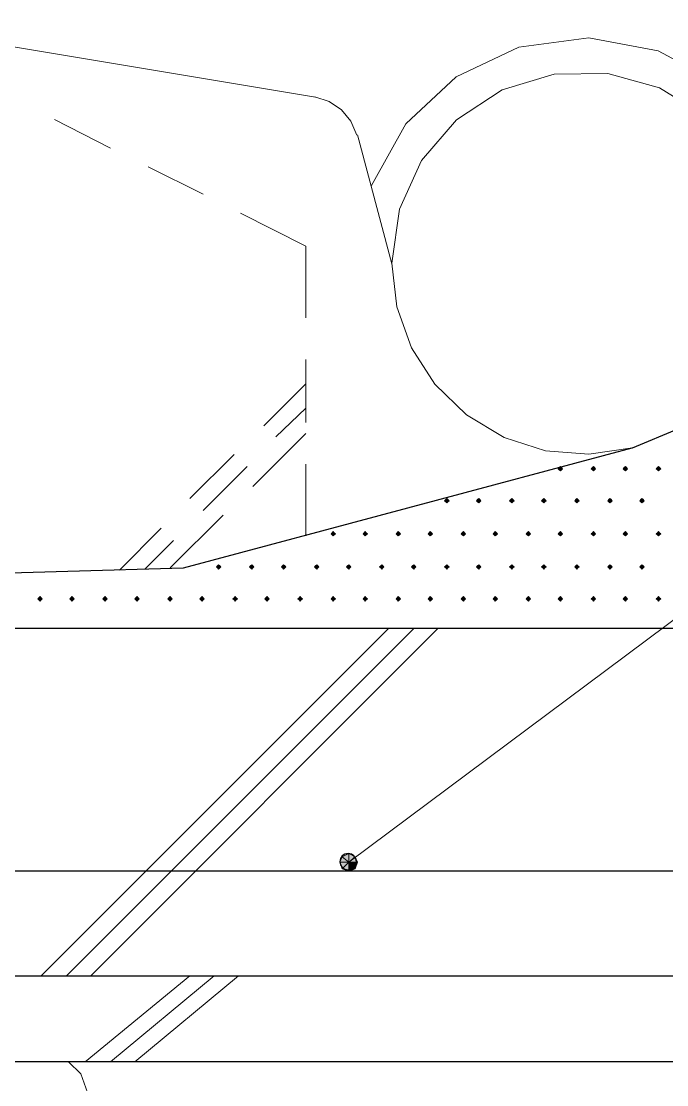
# Model space of a CAD drawing. Header units: millimetres. Extents: x 0 to 420, y 0 to 297.
# Drawn here: x 70.76 to 83.15, y 177.53 to 197.95 of the extents above; entities that cross this region are included whole.
import ezdxf

# ---------------------------------------------------------------- set-up
doc = ezdxf.new("R2010")
doc.units = ezdxf.units.MM

msp = doc.modelspace()

# ---------------------------------------------------------------- hatches: boundary and pattern name
for points in [[(81.111, 189.399), (81.09, 189.378), (81.068, 189.357), (81.09, 189.336), (81.111, 189.315), (81.132, 189.336), (81.153, 189.357), (81.132, 189.378), (81.111, 189.399)], [(81.746, 189.399), (81.725, 189.378), (81.703, 189.357), (81.725, 189.336), (81.746, 189.315), (81.767, 189.336), (81.788, 189.357), (81.767, 189.378), (81.746, 189.399)], [(82.36, 189.399), (82.338, 189.378), (82.317, 189.357), (82.338, 189.336), (82.36, 189.315), (82.381, 189.336), (82.402, 189.357), (82.381, 189.378), (82.36, 189.399)], [(82.995, 189.399), (82.973, 189.378), (82.952, 189.357), (82.973, 189.336), (82.995, 189.315), (83.016, 189.336), (83.037, 189.357), (83.016, 189.378), (82.995, 189.399)], [(78.931, 188.786), (78.909, 188.764), (78.888, 188.743), (78.909, 188.722), (78.931, 188.701), (78.952, 188.722), (78.973, 188.743), (78.952, 188.764), (78.931, 188.786)], [(79.544, 188.786), (79.523, 188.764), (79.502, 188.743), (79.523, 188.722), (79.544, 188.701), (79.566, 188.722), (79.587, 188.743), (79.566, 188.764), (79.544, 188.786)], [(80.179, 188.786), (80.158, 188.764), (80.137, 188.743), (80.158, 188.722), (80.179, 188.701), (80.201, 188.722), (80.222, 188.743), (80.201, 188.764), (80.179, 188.786)], [(80.793, 188.786), (80.772, 188.764), (80.751, 188.743), (80.772, 188.722), (80.793, 188.701), (80.814, 188.722), (80.836, 188.743), (80.814, 188.764), (80.793, 188.786)], [(81.428, 188.786), (81.407, 188.764), (81.386, 188.743), (81.407, 188.722), (81.428, 188.701), (81.449, 188.722), (81.471, 188.743), (81.449, 188.764), (81.428, 188.786)], [(82.063, 188.786), (82.042, 188.764), (82.021, 188.743), (82.042, 188.722), (82.063, 188.701), (82.084, 188.722), (82.106, 188.743), (82.084, 188.764), (82.063, 188.786)], [(82.677, 188.786), (82.656, 188.764), (82.635, 188.743), (82.656, 188.722), (82.677, 188.701), (82.698, 188.722), (82.719, 188.743), (82.698, 188.764), (82.677, 188.786)], [(76.75, 188.15), (76.729, 188.129), (76.708, 188.108), (76.729, 188.087), (76.75, 188.066), (76.771, 188.087), (76.793, 188.108), (76.771, 188.129), (76.75, 188.15)], [(77.364, 188.15), (77.343, 188.129), (77.322, 188.108), (77.343, 188.087), (77.364, 188.066), (77.385, 188.087), (77.407, 188.108), (77.385, 188.129), (77.364, 188.15)], [(77.999, 188.15), (77.978, 188.129), (77.957, 188.108), (77.978, 188.087), (77.999, 188.066), (78.02, 188.087), (78.042, 188.108), (78.02, 188.129), (77.999, 188.15)], [(78.613, 188.15), (78.592, 188.129), (78.571, 188.108), (78.592, 188.087), (78.613, 188.066), (78.634, 188.087), (78.655, 188.108), (78.634, 188.129), (78.613, 188.15)], [(79.248, 188.15), (79.227, 188.129), (79.206, 188.108), (79.227, 188.087), (79.248, 188.066), (79.269, 188.087), (79.29, 188.108), (79.269, 188.129), (79.248, 188.15)], [(79.862, 188.15), (79.841, 188.129), (79.82, 188.108), (79.841, 188.087), (79.862, 188.066), (79.883, 188.087), (79.904, 188.108), (79.883, 188.129), (79.862, 188.15)], [(80.497, 188.15), (80.476, 188.129), (80.454, 188.108), (80.476, 188.087), (80.497, 188.066), (80.518, 188.087), (80.539, 188.108), (80.518, 188.129), (80.497, 188.15)], [(81.111, 188.15), (81.09, 188.129), (81.068, 188.108), (81.09, 188.087), (81.111, 188.066), (81.132, 188.087), (81.153, 188.108), (81.132, 188.129), (81.111, 188.15)], [(81.746, 188.15), (81.725, 188.129), (81.703, 188.108), (81.725, 188.087), (81.746, 188.066), (81.767, 188.087), (81.788, 188.108), (81.767, 188.129), (81.746, 188.15)], [(82.36, 188.15), (82.338, 188.129), (82.317, 188.108), (82.338, 188.087), (82.36, 188.066), (82.381, 188.087), (82.402, 188.108), (82.381, 188.129), (82.36, 188.15)], [(82.995, 188.15), (82.973, 188.129), (82.952, 188.108), (82.973, 188.087), (82.995, 188.066), (83.016, 188.087), (83.037, 188.108), (83.016, 188.129), (82.995, 188.15)], [(74.549, 187.515), (74.528, 187.494), (74.507, 187.473), (74.528, 187.452), (74.549, 187.431), (74.57, 187.452), (74.591, 187.473), (74.57, 187.494), (74.549, 187.515)], [(75.184, 187.515), (75.163, 187.494), (75.142, 187.473), (75.163, 187.452), (75.184, 187.431), (75.205, 187.452), (75.226, 187.473), (75.205, 187.494), (75.184, 187.515)], [(75.798, 187.515), (75.777, 187.494), (75.756, 187.473), (75.777, 187.452), (75.798, 187.431), (75.819, 187.452), (75.84, 187.473), (75.819, 187.494), (75.798, 187.515)], [(76.433, 187.515), (76.412, 187.494), (76.391, 187.473), (76.412, 187.452), (76.433, 187.431), (76.454, 187.452), (76.475, 187.473), (76.454, 187.494), (76.433, 187.515)], [(77.047, 187.515), (77.026, 187.494), (77.004, 187.473), (77.026, 187.452), (77.047, 187.431), (77.068, 187.452), (77.089, 187.473), (77.068, 187.494), (77.047, 187.515)], [(77.682, 187.515), (77.661, 187.494), (77.639, 187.473), (77.661, 187.452), (77.682, 187.431), (77.703, 187.452), (77.724, 187.473), (77.703, 187.494), (77.682, 187.515)], [(78.296, 187.515), (78.274, 187.494), (78.253, 187.473), (78.274, 187.452), (78.296, 187.431), (78.317, 187.452), (78.338, 187.473), (78.317, 187.494), (78.296, 187.515)], [(78.931, 187.515), (78.909, 187.494), (78.888, 187.473), (78.909, 187.452), (78.931, 187.431), (78.952, 187.452), (78.973, 187.473), (78.952, 187.494), (78.931, 187.515)], [(79.544, 187.515), (79.523, 187.494), (79.502, 187.473), (79.523, 187.452), (79.544, 187.431), (79.566, 187.452), (79.587, 187.473), (79.566, 187.494), (79.544, 187.515)], [(80.179, 187.515), (80.158, 187.494), (80.137, 187.473), (80.158, 187.452), (80.179, 187.431), (80.201, 187.452), (80.222, 187.473), (80.201, 187.494), (80.179, 187.515)], [(80.793, 187.515), (80.772, 187.494), (80.751, 187.473), (80.772, 187.452), (80.793, 187.431), (80.814, 187.452), (80.836, 187.473), (80.814, 187.494), (80.793, 187.515)], [(81.428, 187.515), (81.407, 187.494), (81.386, 187.473), (81.407, 187.452), (81.428, 187.431), (81.449, 187.452), (81.471, 187.473), (81.449, 187.494), (81.428, 187.515)], [(82.063, 187.515), (82.042, 187.494), (82.021, 187.473), (82.042, 187.452), (82.063, 187.431), (82.084, 187.452), (82.106, 187.473), (82.084, 187.494), (82.063, 187.515)], [(82.677, 187.515), (82.656, 187.494), (82.635, 187.473), (82.656, 187.452), (82.677, 187.431), (82.698, 187.452), (82.719, 187.473), (82.698, 187.494), (82.677, 187.515)], [(71.12, 186.902), (71.099, 186.88), (71.078, 186.859), (71.099, 186.838), (71.12, 186.817), (71.141, 186.838), (71.162, 186.859), (71.141, 186.88), (71.12, 186.902)], [(71.734, 186.902), (71.713, 186.88), (71.692, 186.859), (71.713, 186.838), (71.734, 186.817), (71.755, 186.838), (71.776, 186.859), (71.755, 186.88), (71.734, 186.902)], [(72.369, 186.902), (72.348, 186.88), (72.327, 186.859), (72.348, 186.838), (72.369, 186.817), (72.39, 186.838), (72.411, 186.859), (72.39, 186.88), (72.369, 186.902)], [(72.983, 186.902), (72.962, 186.88), (72.94, 186.859), (72.962, 186.838), (72.983, 186.817), (73.004, 186.838), (73.025, 186.859), (73.004, 186.88), (72.983, 186.902)], [(73.618, 186.902), (73.596, 186.88), (73.575, 186.859), (73.596, 186.838), (73.618, 186.817), (73.639, 186.838), (73.66, 186.859), (73.639, 186.88), (73.618, 186.902)], [(74.232, 186.902), (74.21, 186.88), (74.189, 186.859), (74.21, 186.838), (74.232, 186.817), (74.253, 186.838), (74.274, 186.859), (74.253, 186.88), (74.232, 186.902)], [(74.867, 186.902), (74.845, 186.88), (74.824, 186.859), (74.845, 186.838), (74.867, 186.817), (74.888, 186.838), (74.909, 186.859), (74.888, 186.88), (74.867, 186.902)], [(75.48, 186.902), (75.459, 186.88), (75.438, 186.859), (75.459, 186.838), (75.48, 186.817), (75.502, 186.838), (75.523, 186.859), (75.502, 186.88), (75.48, 186.902)], [(76.115, 186.902), (76.094, 186.88), (76.073, 186.859), (76.094, 186.838), (76.115, 186.817), (76.137, 186.838), (76.158, 186.859), (76.137, 186.88), (76.115, 186.902)], [(76.75, 186.902), (76.729, 186.88), (76.708, 186.859), (76.729, 186.838), (76.75, 186.817), (76.771, 186.838), (76.793, 186.859), (76.771, 186.88), (76.75, 186.902)], [(77.364, 186.902), (77.343, 186.88), (77.322, 186.859), (77.343, 186.838), (77.364, 186.817), (77.385, 186.838), (77.407, 186.859), (77.385, 186.88), (77.364, 186.902)], [(77.999, 186.902), (77.978, 186.88), (77.957, 186.859), (77.978, 186.838), (77.999, 186.817), (78.02, 186.838), (78.042, 186.859), (78.02, 186.88), (77.999, 186.902)], [(78.613, 186.902), (78.592, 186.88), (78.571, 186.859), (78.592, 186.838), (78.613, 186.817), (78.634, 186.838), (78.655, 186.859), (78.634, 186.88), (78.613, 186.902)], [(79.248, 186.902), (79.227, 186.88), (79.206, 186.859), (79.227, 186.838), (79.248, 186.817), (79.269, 186.838), (79.29, 186.859), (79.269, 186.88), (79.248, 186.902)], [(79.862, 186.902), (79.841, 186.88), (79.82, 186.859), (79.841, 186.838), (79.862, 186.817), (79.883, 186.838), (79.904, 186.859), (79.883, 186.88), (79.862, 186.902)], [(80.497, 186.902), (80.476, 186.88), (80.454, 186.859), (80.476, 186.838), (80.497, 186.817), (80.518, 186.838), (80.539, 186.859), (80.518, 186.88), (80.497, 186.902)], [(81.111, 186.902), (81.09, 186.88), (81.068, 186.859), (81.09, 186.838), (81.111, 186.817), (81.132, 186.838), (81.153, 186.859), (81.132, 186.88), (81.111, 186.902)], [(81.746, 186.902), (81.725, 186.88), (81.703, 186.859), (81.725, 186.838), (81.746, 186.817), (81.767, 186.838), (81.788, 186.859), (81.767, 186.88), (81.746, 186.902)], [(82.36, 186.902), (82.338, 186.88), (82.317, 186.859), (82.338, 186.838), (82.36, 186.817), (82.381, 186.838), (82.402, 186.859), (82.381, 186.88), (82.36, 186.902)], [(82.995, 186.902), (82.973, 186.88), (82.952, 186.859), (82.973, 186.838), (82.995, 186.817), (83.016, 186.838), (83.037, 186.859), (83.016, 186.88), (82.995, 186.902)]]:
    msp.add_hatch(color=7).paths.add_polyline_path(points)
h = msp.add_hatch(color=7)
h.paths.add_polyline_path([(77.216, 181.8), (77.174, 181.906), (77.047, 181.8), (77.216, 181.8)])
h.paths.add_polyline_path([(77.174, 181.906), (77.047, 181.8), (77.047, 181.97), (77.174, 181.906)])
h.paths.add_polyline_path([(77.047, 181.8), (77.047, 181.97), (76.92, 181.906), (77.047, 181.8)])
h = msp.add_hatch(color=7)
h.paths.add_polyline_path([(76.92, 181.906), (76.877, 181.8), (77.047, 181.8), (76.92, 181.906)])
h.paths.add_polyline_path([(76.877, 181.8), (77.047, 181.8), (76.92, 181.673), (76.877, 181.8)])
h.paths.add_polyline_path([(77.047, 181.8), (76.92, 181.673), (77.047, 181.631), (77.047, 181.8)])
h = msp.add_hatch(color=7)
h.paths.add_polyline_path([(77.047, 181.631), (77.174, 181.673), (77.047, 181.8), (77.047, 181.631)])
h.paths.add_polyline_path([(77.174, 181.673), (77.047, 181.8), (77.216, 181.8), (77.174, 181.673)])

# ---------------------------------------------------------------- linework, layer by layer
at = {"lineweight": 13}
for points in [[(67.649, 197.951), (76.412, 196.49)], [(85.679, 194.587), (85.079, 195.803), (84.157, 196.756), (82.99, 197.385), (81.656, 197.632), (80.311, 197.454), (79.113, 196.886), (78.143, 195.982), (77.482, 194.798)], [(85.092, 192.356), (85.216, 193.396), (85.047, 194.41), (84.603, 195.338), (83.904, 196.119), (83.014, 196.671), (82.023, 196.946), (80.995, 196.936), (79.992, 196.633), (79.115, 196.059), (78.447, 195.278), (78.022, 194.342), (77.872, 193.305)], [(77.203, 195.766), (77.089, 196.032), (76.908, 196.25), (76.673, 196.41), (76.397, 196.498)], [(71.395, 196.067), (72.475, 195.516)], [(77.872, 193.294), (77.216, 195.771)], [(77.047, 181.8), (95.356, 195.453), (90.043, 188.658)], [(73.194, 195.157), (74.253, 194.628)], [(74.972, 194.268), (76.221, 193.633)], [(76.221, 193.633), (76.221, 192.257)], [(77.872, 193.305), (77.969, 192.466), (78.251, 191.681), (78.702, 190.979), (79.308, 190.391), (80.033, 189.958), (80.827, 189.703), (81.658, 189.634), (82.494, 189.757)], [(76.221, 191.453), (76.221, 190.246)], [(75.417, 190.182), (76.221, 190.987)], [(75.65, 189.971), (76.221, 190.521)], [(75.205, 189.018), (76.221, 190.034)], [(73.999, 188.786), (74.845, 189.632)], [(74.253, 188.553), (75.099, 189.399)], [(76.221, 189.442), (76.221, 188.066)], [(73.618, 187.452), (74.634, 188.468)], [(72.644, 187.41), (73.448, 188.214)], [(73.131, 187.431), (73.681, 187.981)], [(71.141, 179.62), (77.809, 186.288)], [(71.628, 179.62), (78.296, 186.288)], [(72.094, 179.62), (78.761, 186.288)], [(71.988, 177.969), (73.999, 179.62)], [(72.475, 177.969), (74.464, 179.62)], [(72.94, 177.969), (74.93, 179.62)], [(69.892, 177.969), (69.66, 177.779), (69.427, 177.504), (69.406, 177.144), (69.744, 176.847), (70.443, 176.721), (70.951, 176.615), (71.332, 176.636), (71.797, 176.975), (72.03, 177.377), (71.903, 177.736), (71.67, 177.969)]]:
    msp.add_lwpolyline(points, dxfattribs=at)
at = {"lineweight": 30}
for points in [[(82.494, 189.757), (83.387, 190.128), (84.141, 190.708), (84.721, 191.462), (85.092, 192.355)], [(67.204, 187.262), (73.872, 187.452), (82.487, 189.759)]]:
    msp.add_lwpolyline(points, dxfattribs=at)
at = {"lineweight": 0}
for points in [[(81.111, 189.399), (81.09, 189.378), (81.068, 189.357), (81.09, 189.336), (81.111, 189.315), (81.132, 189.336), (81.153, 189.357), (81.132, 189.378)], [(81.746, 189.399), (81.725, 189.378), (81.703, 189.357), (81.725, 189.336), (81.746, 189.315), (81.767, 189.336), (81.788, 189.357), (81.767, 189.378)], [(82.36, 189.399), (82.338, 189.378), (82.317, 189.357), (82.338, 189.336), (82.36, 189.315), (82.381, 189.336), (82.402, 189.357), (82.381, 189.378)], [(82.995, 189.399), (82.973, 189.378), (82.952, 189.357), (82.973, 189.336), (82.995, 189.315), (83.016, 189.336), (83.037, 189.357), (83.016, 189.378)], [(78.931, 188.786), (78.909, 188.764), (78.888, 188.743), (78.909, 188.722), (78.931, 188.701), (78.952, 188.722), (78.973, 188.743), (78.952, 188.764)], [(79.544, 188.786), (79.523, 188.764), (79.502, 188.743), (79.523, 188.722), (79.544, 188.701), (79.566, 188.722), (79.587, 188.743), (79.566, 188.764)], [(80.179, 188.786), (80.158, 188.764), (80.137, 188.743), (80.158, 188.722), (80.179, 188.701), (80.201, 188.722), (80.222, 188.743), (80.201, 188.764)], [(80.793, 188.786), (80.772, 188.764), (80.751, 188.743), (80.772, 188.722), (80.793, 188.701), (80.814, 188.722), (80.836, 188.743), (80.814, 188.764)], [(81.428, 188.786), (81.407, 188.764), (81.386, 188.743), (81.407, 188.722), (81.428, 188.701), (81.449, 188.722), (81.471, 188.743), (81.449, 188.764)], [(82.063, 188.786), (82.042, 188.764), (82.021, 188.743), (82.042, 188.722), (82.063, 188.701), (82.084, 188.722), (82.106, 188.743), (82.084, 188.764)], [(82.677, 188.786), (82.656, 188.764), (82.635, 188.743), (82.656, 188.722), (82.677, 188.701), (82.698, 188.722), (82.719, 188.743), (82.698, 188.764)], [(76.75, 188.15), (76.729, 188.129), (76.708, 188.108), (76.729, 188.087), (76.75, 188.066), (76.771, 188.087), (76.793, 188.108), (76.771, 188.129)], [(77.364, 188.15), (77.343, 188.129), (77.322, 188.108), (77.343, 188.087), (77.364, 188.066), (77.385, 188.087), (77.407, 188.108), (77.385, 188.129)], [(77.999, 188.15), (77.978, 188.129), (77.957, 188.108), (77.978, 188.087), (77.999, 188.066), (78.02, 188.087), (78.042, 188.108), (78.02, 188.129)], [(78.613, 188.15), (78.592, 188.129), (78.571, 188.108), (78.592, 188.087), (78.613, 188.066), (78.634, 188.087), (78.655, 188.108), (78.634, 188.129)], [(79.248, 188.15), (79.227, 188.129), (79.206, 188.108), (79.227, 188.087), (79.248, 188.066), (79.269, 188.087), (79.29, 188.108), (79.269, 188.129)], [(79.862, 188.15), (79.841, 188.129), (79.82, 188.108), (79.841, 188.087), (79.862, 188.066), (79.883, 188.087), (79.904, 188.108), (79.883, 188.129)], [(80.497, 188.15), (80.476, 188.129), (80.454, 188.108), (80.476, 188.087), (80.497, 188.066), (80.518, 188.087), (80.539, 188.108), (80.518, 188.129)], [(81.111, 188.15), (81.09, 188.129), (81.068, 188.108), (81.09, 188.087), (81.111, 188.066), (81.132, 188.087), (81.153, 188.108), (81.132, 188.129)], [(81.746, 188.15), (81.725, 188.129), (81.703, 188.108), (81.725, 188.087), (81.746, 188.066), (81.767, 188.087), (81.788, 188.108), (81.767, 188.129)], [(82.36, 188.15), (82.338, 188.129), (82.317, 188.108), (82.338, 188.087), (82.36, 188.066), (82.381, 188.087), (82.402, 188.108), (82.381, 188.129)], [(82.995, 188.15), (82.973, 188.129), (82.952, 188.108), (82.973, 188.087), (82.995, 188.066), (83.016, 188.087), (83.037, 188.108), (83.016, 188.129)], [(74.549, 187.515), (74.528, 187.494), (74.507, 187.473), (74.528, 187.452), (74.549, 187.431), (74.57, 187.452), (74.591, 187.473), (74.57, 187.494)], [(75.184, 187.515), (75.163, 187.494), (75.142, 187.473), (75.163, 187.452), (75.184, 187.431), (75.205, 187.452), (75.226, 187.473), (75.205, 187.494)], [(75.798, 187.515), (75.777, 187.494), (75.756, 187.473), (75.777, 187.452), (75.798, 187.431), (75.819, 187.452), (75.84, 187.473), (75.819, 187.494)], [(76.433, 187.515), (76.412, 187.494), (76.391, 187.473), (76.412, 187.452), (76.433, 187.431), (76.454, 187.452), (76.475, 187.473), (76.454, 187.494)], [(77.047, 187.515), (77.026, 187.494), (77.004, 187.473), (77.026, 187.452), (77.047, 187.431), (77.068, 187.452), (77.089, 187.473), (77.068, 187.494)], [(77.682, 187.515), (77.661, 187.494), (77.639, 187.473), (77.661, 187.452), (77.682, 187.431), (77.703, 187.452), (77.724, 187.473), (77.703, 187.494)], [(78.296, 187.515), (78.274, 187.494), (78.253, 187.473), (78.274, 187.452), (78.296, 187.431), (78.317, 187.452), (78.338, 187.473), (78.317, 187.494)], [(78.931, 187.515), (78.909, 187.494), (78.888, 187.473), (78.909, 187.452), (78.931, 187.431), (78.952, 187.452), (78.973, 187.473), (78.952, 187.494)], [(79.544, 187.515), (79.523, 187.494), (79.502, 187.473), (79.523, 187.452), (79.544, 187.431), (79.566, 187.452), (79.587, 187.473), (79.566, 187.494)], [(80.179, 187.515), (80.158, 187.494), (80.137, 187.473), (80.158, 187.452), (80.179, 187.431), (80.201, 187.452), (80.222, 187.473), (80.201, 187.494)], [(80.793, 187.515), (80.772, 187.494), (80.751, 187.473), (80.772, 187.452), (80.793, 187.431), (80.814, 187.452), (80.836, 187.473), (80.814, 187.494)], [(81.428, 187.515), (81.407, 187.494), (81.386, 187.473), (81.407, 187.452), (81.428, 187.431), (81.449, 187.452), (81.471, 187.473), (81.449, 187.494)], [(82.063, 187.515), (82.042, 187.494), (82.021, 187.473), (82.042, 187.452), (82.063, 187.431), (82.084, 187.452), (82.106, 187.473), (82.084, 187.494)], [(82.677, 187.515), (82.656, 187.494), (82.635, 187.473), (82.656, 187.452), (82.677, 187.431), (82.698, 187.452), (82.719, 187.473), (82.698, 187.494)], [(71.12, 186.902), (71.099, 186.88), (71.078, 186.859), (71.099, 186.838), (71.12, 186.817), (71.141, 186.838), (71.162, 186.859), (71.141, 186.88)], [(71.734, 186.902), (71.713, 186.88), (71.692, 186.859), (71.713, 186.838), (71.734, 186.817), (71.755, 186.838), (71.776, 186.859), (71.755, 186.88)], [(72.369, 186.902), (72.348, 186.88), (72.327, 186.859), (72.348, 186.838), (72.369, 186.817), (72.39, 186.838), (72.411, 186.859), (72.39, 186.88)], [(72.983, 186.902), (72.962, 186.88), (72.94, 186.859), (72.962, 186.838), (72.983, 186.817), (73.004, 186.838), (73.025, 186.859), (73.004, 186.88)], [(73.618, 186.902), (73.596, 186.88), (73.575, 186.859), (73.596, 186.838), (73.618, 186.817), (73.639, 186.838), (73.66, 186.859), (73.639, 186.88)], [(74.232, 186.902), (74.21, 186.88), (74.189, 186.859), (74.21, 186.838), (74.232, 186.817), (74.253, 186.838), (74.274, 186.859), (74.253, 186.88)], [(74.867, 186.902), (74.845, 186.88), (74.824, 186.859), (74.845, 186.838), (74.867, 186.817), (74.888, 186.838), (74.909, 186.859), (74.888, 186.88)], [(75.48, 186.902), (75.459, 186.88), (75.438, 186.859), (75.459, 186.838), (75.48, 186.817), (75.502, 186.838), (75.523, 186.859), (75.502, 186.88)], [(76.115, 186.902), (76.094, 186.88), (76.073, 186.859), (76.094, 186.838), (76.115, 186.817), (76.137, 186.838), (76.158, 186.859), (76.137, 186.88)], [(76.75, 186.902), (76.729, 186.88), (76.708, 186.859), (76.729, 186.838), (76.75, 186.817), (76.771, 186.838), (76.793, 186.859), (76.771, 186.88)], [(77.364, 186.902), (77.343, 186.88), (77.322, 186.859), (77.343, 186.838), (77.364, 186.817), (77.385, 186.838), (77.407, 186.859), (77.385, 186.88)], [(77.999, 186.902), (77.978, 186.88), (77.957, 186.859), (77.978, 186.838), (77.999, 186.817), (78.02, 186.838), (78.042, 186.859), (78.02, 186.88)], [(78.613, 186.902), (78.592, 186.88), (78.571, 186.859), (78.592, 186.838), (78.613, 186.817), (78.634, 186.838), (78.655, 186.859), (78.634, 186.88)], [(79.248, 186.902), (79.227, 186.88), (79.206, 186.859), (79.227, 186.838), (79.248, 186.817), (79.269, 186.838), (79.29, 186.859), (79.269, 186.88)], [(79.862, 186.902), (79.841, 186.88), (79.82, 186.859), (79.841, 186.838), (79.862, 186.817), (79.883, 186.838), (79.904, 186.859), (79.883, 186.88)], [(80.497, 186.902), (80.476, 186.88), (80.454, 186.859), (80.476, 186.838), (80.497, 186.817), (80.518, 186.838), (80.539, 186.859), (80.518, 186.88)], [(81.111, 186.902), (81.09, 186.88), (81.068, 186.859), (81.09, 186.838), (81.111, 186.817), (81.132, 186.838), (81.153, 186.859), (81.132, 186.88)], [(81.746, 186.902), (81.725, 186.88), (81.703, 186.859), (81.725, 186.838), (81.746, 186.817), (81.767, 186.838), (81.788, 186.859), (81.767, 186.88)], [(82.36, 186.902), (82.338, 186.88), (82.317, 186.859), (82.338, 186.838), (82.36, 186.817), (82.381, 186.838), (82.402, 186.859), (82.381, 186.88)], [(82.995, 186.902), (82.973, 186.88), (82.952, 186.859), (82.973, 186.838), (82.995, 186.817), (83.016, 186.838), (83.037, 186.859), (83.016, 186.88)], [(77.047, 181.8), (77.047, 181.97), (76.92, 181.906)], [(77.174, 181.906), (77.047, 181.8), (77.047, 181.97)], [(76.92, 181.906), (76.877, 181.8), (77.047, 181.8)], [(76.877, 181.8), (77.047, 181.8), (76.92, 181.673)], [(77.047, 181.8), (76.92, 181.673), (77.047, 181.631)], [(77.216, 181.8), (77.174, 181.906), (77.047, 181.8)], [(77.047, 181.631), (77.174, 181.673), (77.047, 181.8)], [(77.174, 181.673), (77.047, 181.8), (77.216, 181.8)]]:
    msp.add_lwpolyline(points, close=True, dxfattribs=at)
at = {"lineweight": 25}
for points in [[(88.54, 186.288), (67.204, 186.288)], [(110.871, 181.631), (63.542, 181.631)], [(59.542, 179.62), (114.871, 179.62)], [(114.871, 177.969), (59.542, 177.969)]]:
    msp.add_lwpolyline(points, dxfattribs=at)
msp.add_lwpolyline([(77.195, 181.811), (77.182, 181.873), (77.148, 181.923), (77.098, 181.957), (77.036, 181.97), (76.974, 181.957), (76.924, 181.923), (76.89, 181.873), (76.877, 181.811), (76.89, 181.749), (76.924, 181.699), (76.974, 181.665), (77.036, 181.652), (77.098, 181.665), (77.148, 181.699), (77.182, 181.749)], close=True, dxfattribs=at)

doc.saveas('drawing.dxf')
